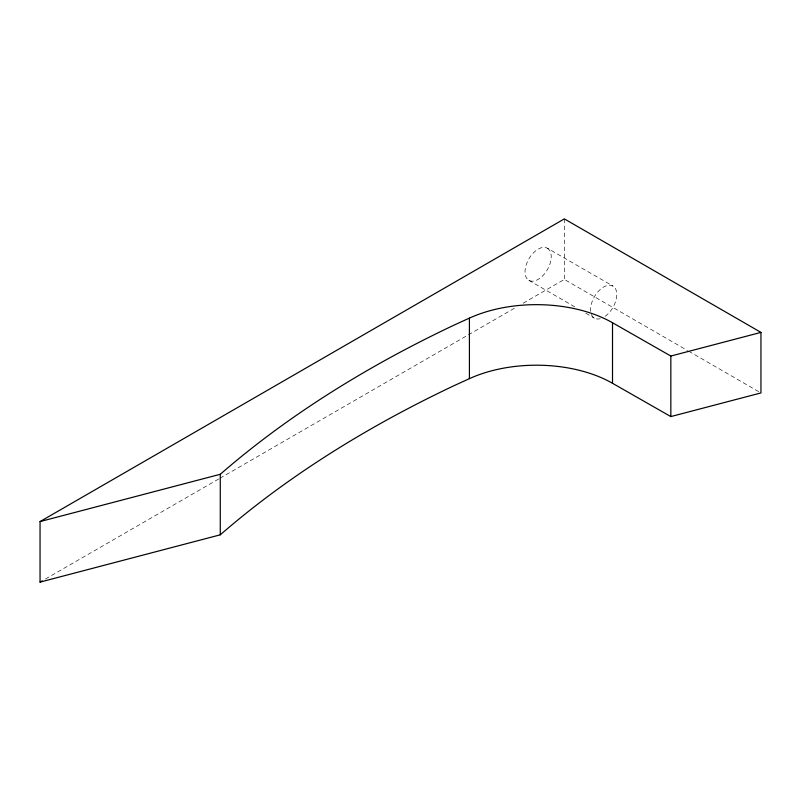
<?xml version="1.0" encoding="UTF-8"?>
<svg xmlns="http://www.w3.org/2000/svg" width="801" height="801" viewBox="0 0 801 801"><rect width="100%" height="100%" fill="white"/><g stroke="black" fill="none" stroke-linecap="round" stroke-linejoin="round"><path stroke-width="0.6" stroke-dasharray="4 3" d="M45.467 578.993L218.783 478.928M219.864 478.297L515.594 307.564M523.173 303.189L564.345 279.419L687.488 350.518M547.393 248.23A18.533 10.703 -60 0 1 541.516 276.946A18.533 10.703 -60 0 1 525.466 267.674A18.533 10.703 -60 0 1 547.393 248.23L612.935 286.067M688.57 351.148L758.787 391.689M528.86 280.34L576.129 307.634M585.801 313.211L594.392 318.177M564.345 218.883L564.345 279.419M600.269 318.698A18.533 10.703 -60 0 1 593.441 298.553A18.533 10.703 -60 0 1 615.288 288.42A18.533 10.703 -60 0 1 604.515 316.735"/><path stroke-width="1.2" d="M40.05 521.581L564.345 218.883L760.95 332.395L760.95 392.931L670.837 416.58L612.515 383.279A108.055 62.378 0 0 0 469.416 378.653L454.167 385.611A1170.111 675.563 0 0 0 220.275 534.818L40.05 582.117L40.05 521.581L220.275 474.282A1170.111 675.563 0 0 1 454.167 325.066L469.416 318.107A108.055 62.378 0 0 1 612.515 322.743L670.837 356.045L760.95 332.395M40.05 582.117L42.213 580.865M670.837 356.045L670.837 416.58M612.515 322.743L612.515 383.279M469.416 318.107L469.416 378.653M220.275 474.282L220.275 534.818"/></g></svg>
